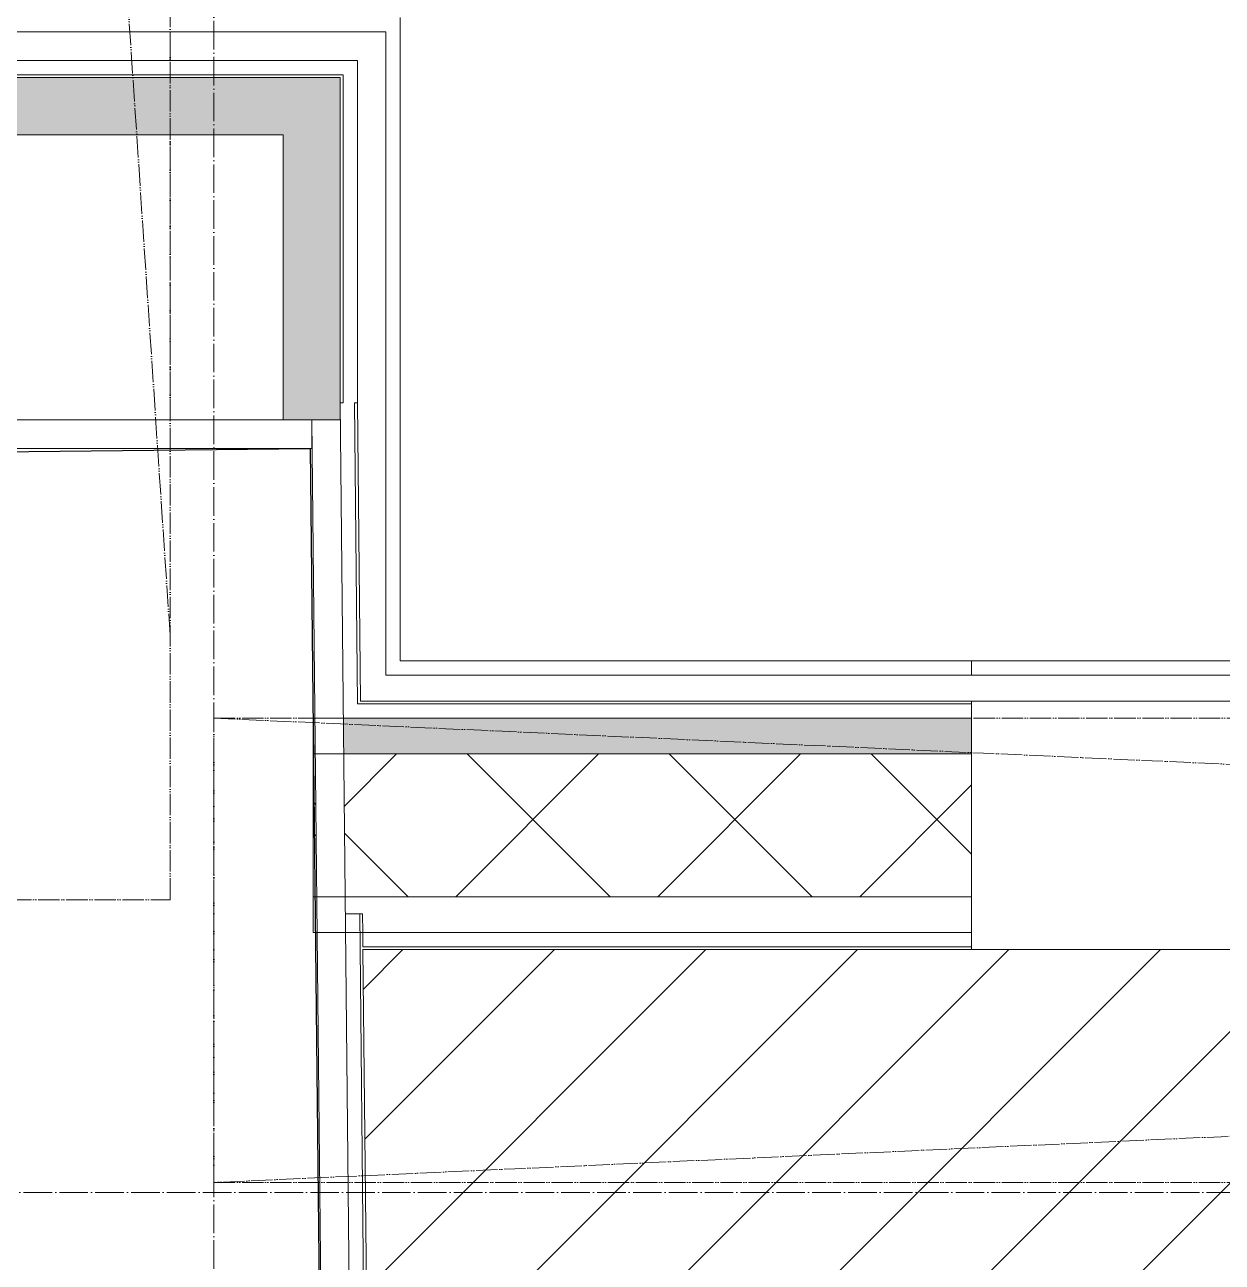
# Model space of a CAD drawing. Header units: millimetres. Extents: x -10438 to 68527, y -5058 to 44223.
# Drawn here: x 41717 to 42556, y 8246 to 9112 of the extents above; entities that cross this region are included whole.
import ezdxf

# ---------------------------------------------------------------- set-up
doc = ezdxf.new("R2010")
doc.units = ezdxf.units.MM
for name, pattern in [('ADSK_Линия сетки', [25, 20, -2.5, 0, -2.5]), ('ADSK_Штрих_ш3 п1_5', [4.5, 3, -1.5]), ('ADSK_Штрихпунктирная 2 точки_ш15 п1_5 п1_5 п1_5', [19.5, 15, -1.5, 0, -1.5, 0, -1.5])]:
    doc.linetypes.add(name, pattern=pattern)
for name, color, linetype, lineweight in [('Каркас', 7, 'Continuous', 18), ('Оси', 7, 'Continuous', 9), ('Потолки', 7, 'Continuous', 9), ('Потолки штриховка', 7, 'Continuous', 9), ('Стены внутренние', 7, 'Continuous', 18), ('Стены наружные', 7, 'Continuous', 18), ('Стены несущие', 7, 'Continuous', 30), ('Стены отделка', 7, 'Continuous', 30), ('Стены штриховка', 7, 'Continuous', 9)]:
    doc.layers.add(name, color=color, linetype=linetype, lineweight=lineweight)
doc.layers.add('Линии', color=7, linetype='Continuous', lineweight=9, true_color=0x00a600)

msp = doc.modelspace()

# ---------------------------------------------------------------- hatches: boundary and pattern name
at = {"layer": 'Потолки штриховка', "lineweight": 18, "true_color": 0x787878}
h = msp.add_hatch(dxfattribs=at)
h.set_pattern_fill('FP_50', color=8, style=0, pattern_type=2)
h.set_pattern_definition([(45, (0, 0), (-53.03301, 53.03301), [])])
h.paths.add_polyline_path([(44003, 3890), (44003, 4007.057), (41999.864, 4007.057), (42001.07, 3890), (43759.488, 3890)])
h.paths.add_polyline_path([(43759.488, 8227.057), (44009, 8228.216), (44009, 8465.057), (41953.95, 8465.057), (41956.401, 8227.057), (43531.677, 8227.057)])
at = {"layer": 'Стены внутренние'}
for points in [[(41338.138, 9035.345), (41898.008, 9035.345), (41898.008, 9075.345), (40066.13, 9075.345), (40066.13, 9035.345), (41251.852, 9035.345)], [(41916.756, 8835.723), (41938.008, 8835.929), (41938.008, 9075.345), (41898.008, 9075.345), (41898.008, 8835.723)]]:
    msp.add_hatch(color=256, dxfattribs=at).paths.add_polyline_path(points)
h = msp.add_hatch(color=256, dxfattribs=at)
h.paths.add_polyline_path([(43450, 8602.057), (44140, 8602.057), (44140, 8627.057), (43450, 8627.057)])
h.paths.add_polyline_path([(41940.538, 8602.057), (42380, 8602.057), (42380, 8627.057), (41940.281, 8627.057)])
h.paths.add_polyline_path([(41919.294, 8602.057), (41920.537, 8602.057), (41920.078, 8627.057), (41919.032, 8627.057), (41919.291, 8602.361)])
at = {"layer": 'Стены внутренние', "lineweight": 9, "true_color": 0x0000ff}
h = msp.add_hatch(dxfattribs=at)
h.set_pattern_fill('FP_2', color=5, style=0, pattern_type=2)
h.set_pattern_definition([(45, (0, 0), (-70.71068, 70.71068), []), (135, (0, 0), (-70.71068, -70.71068), [])])
h.paths.add_polyline_path([(43759.488, 8502.057), (44040, 8502.057), (44040, 8602.057), (43450, 8602.057), (43450, 8502.057)])
h.paths.add_polyline_path([(41920.339, 8502.057), (41921.567, 8502.057), (41920.078, 8602.057), (41919.294, 8602), (41920.078, 8527.057)])
h.paths.add_polyline_path([(41988.958, 8502.057), (42380, 8502.057), (42380, 8602.057), (41940.538, 8602.057), (41941.692, 8502.057), (41986.979, 8502.057)])

# ---------------------------------------------------------------- linework, layer by layer
at = {"layer": 'Каркас', "color": 8, "linetype": 'ADSK_Штрих_ш3 п1_5', "lineweight": 9, "true_color": 0x808080}
for p, q in [((41818.912, 9107.345), (41818.912, 9087.345)), ((41818.912, 9035.345), (41818.912, 8835.723))]:
    msp.add_line(p, q, dxfattribs=at)
at = {"layer": 'Линии', "color": 7, "linetype": 'ADSK_Штрихпунктирная 2 точки_ш15 п1_5 п1_5 п1_5'}
for p, q in [((41818.912, 8685.209), (41568.912, 12430.656)), ((41818.912, 8499.989), (41818.912, 12430.656)), ((41849.565, 8627.057), (48995, 8627.057)), ((41849.565, 8302.057), (41849.565, 8627.057)), ((41849.565, 8627.057), (48995, 8302.057)), ((48995, 8627.057), (41849.565, 8302.057)), ((41568.912, 8499.989), (41818.912, 8499.989)), ((41849.565, 8302.057), (48995, 8302.057))]:
    msp.add_line(p, q, dxfattribs=at)
at = {"layer": 'Оси', "linetype": 'ADSK_Линия сетки'}
for p, q in [((41849.565, -4258.205), (41849.565, 22151.608)), ((-9638.275, 8295), (56004.853, 8295))]:
    msp.add_line(p, q, dxfattribs=at)
at = {"layer": 'Потолки'}
msp.add_line((41818.912, 9107.345), (41818.912, 9087.345), dxfattribs=at)
at = {"layer": 'Стены внутренние'}
for p, q in [((43450, 8667.057), (42380, 8667.057)), ((42380, 8657.057), (43450, 8657.057))]:
    msp.add_line(p, q, dxfattribs=at)
at = {"layer": 'Стены наружные'}
for p, q in [((43450, 8639.057), (42380, 8639.057)), ((42380, 8465.057), (43450, 8465.057))]:
    msp.add_line(p, q, dxfattribs=at)
at = {"layer": 'Стены несущие'}
for p, q in [((41477.085, 8811.131), (41917.061, 8815.729)), ((41917.061, 8815.729), (41984.131, 2398.174))]:
    msp.add_line(p, q, dxfattribs=at)
at = {"layer": 'Стены отделка', "lineweight": 9}
for p, q in [((41980.008, 9117.345), (41980.008, 8667.057)), ((41970.008, 9107.345), (40034.13, 9107.345)), ((41970.008, 8657.057), (41970.008, 9107.345)), ((40054.13, 9087.345), (41950.008, 9087.345)), ((41950.008, 9087.345), (41950.008, 8847.785)), ((40066.13, 9075.345), (41938.008, 9075.345)), ((41938.008, 8835.723), (41938.008, 9075.345)), ((41898.008, 9035.345), (40106.13, 9035.345)), ((41898.008, 8835.723), (41898.008, 9035.345)), ((41938.008, 8847.723), (42024.971, 404.183)), ((41950.008, 8847.785), (41952.158, 8639.057)), ((41938.008, 8835.723), (41470.932, 8835.723)), ((41918.13, 8835.723), (41938.129, 8835.929)), ((41918.13, 8835.723), (41918.13, 8815.723)), ((42004.972, 403.977), (41918.13, 8835.723)), ((41918.13, 8815.723), (41470.932, 8815.723)), ((41980.008, 8667.057), (42380, 8667.057)), ((42380, 8667.057), (42380, 8657.057)), ((42380, 8657.057), (41970.008, 8657.057)), ((41952.158, 8639.057), (42380, 8639.057)), ((42380, 8639.057), (42380, 8465.057)), ((41919.032, 8477.057), (41919.032, 8627.057)), ((41919.032, 8627.057), (41940.281, 8627.057)), ((41941.692, 8490.057), (41953.692, 8490.057)), ((41953.692, 8490.057), (41953.826, 8477.057)), ((41953.826, 8477.057), (41919.032, 8477.057)), ((41953.95, 8465.057), (41988.958, 5065.97)), ((42380, 8465.057), (41953.95, 8465.057))]:
    msp.add_line(p, q, dxfattribs=at)
at = {"layer": 'Стены штриховка'}
for p, q in [((41940.008, 9077.345), (40064.13, 9077.345)), ((41940.008, 9077.345), (41940.008, 8847.733)), ((41938.008, 8847.723), (41940.008, 8847.733)), ((41940.008, 8847.733), (41938.008, 8847.723)), ((41948.008, 8847.774), (41950.008, 8847.785)), ((41950.008, 8847.785), (41948.008, 8847.774)), ((41948.008, 8847.774), (41950.178, 8637.057)), ((41950.178, 8637.057), (42380, 8637.057)), ((41940.281, 8627.057), (42380, 8627.057)), ((41919.032, 8602.057), (42380, 8602.057)), ((41919.032, 8502.057), (42380, 8502.057)), ((41951.692, 8490.057), (41986.979, 5063.97)), ((42380, 8477.057), (41953.826, 8477.057)), ((41953.929, 8467.057), (41953.826, 8477.057)), ((42380, 8467.057), (41953.929, 8467.057))]:
    msp.add_line(p, q, dxfattribs=at)

doc.saveas('drawing.dxf')
